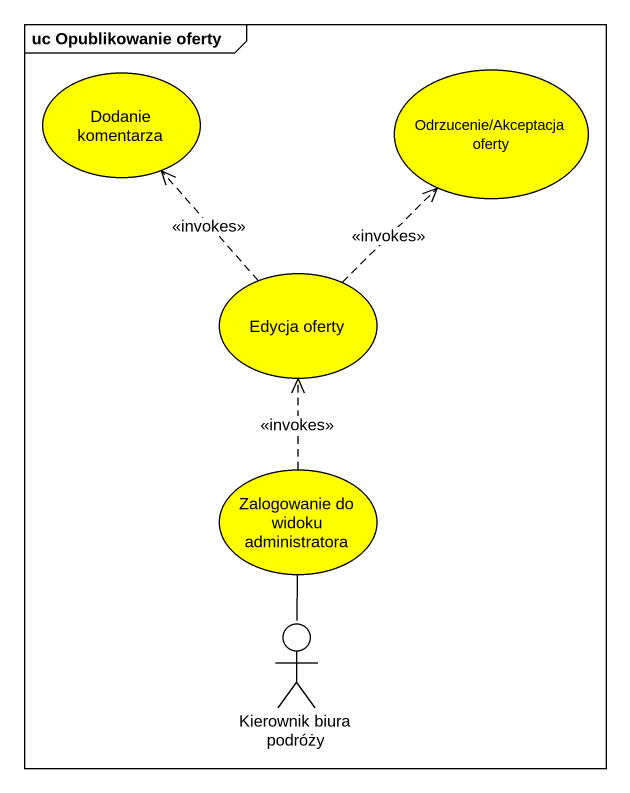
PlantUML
@startuml
mainframe uc Opublikowanie oferty
usecase "Dodanie komentarza" as Dodanie_komentarza #FFFF00
usecase "Odrzucenie/Akceptacja oferty" as Odrzucenie_Akceptacja_oferty #FFFF00
usecase "Edycja oferty" as Edycja_oferty #FFFF00
usecase "Zalogowanie do widoku administratora" as Zalogowanie_do_widoku #FFFF00
actor "Kierownik biura podróży" as Kierownik_biura_podróży
Edycja_oferty .up.> Dodanie_komentarza : <<invokes>>
Edycja_oferty .up.> Odrzucenie_Akceptacja_oferty : <<invokes>>
Zalogowanie_do_widoku .up.> Edycja_oferty : <<invokes>>
Kierownik_biura_podróży -up- Zalogowanie_do_widoku
@enduml
